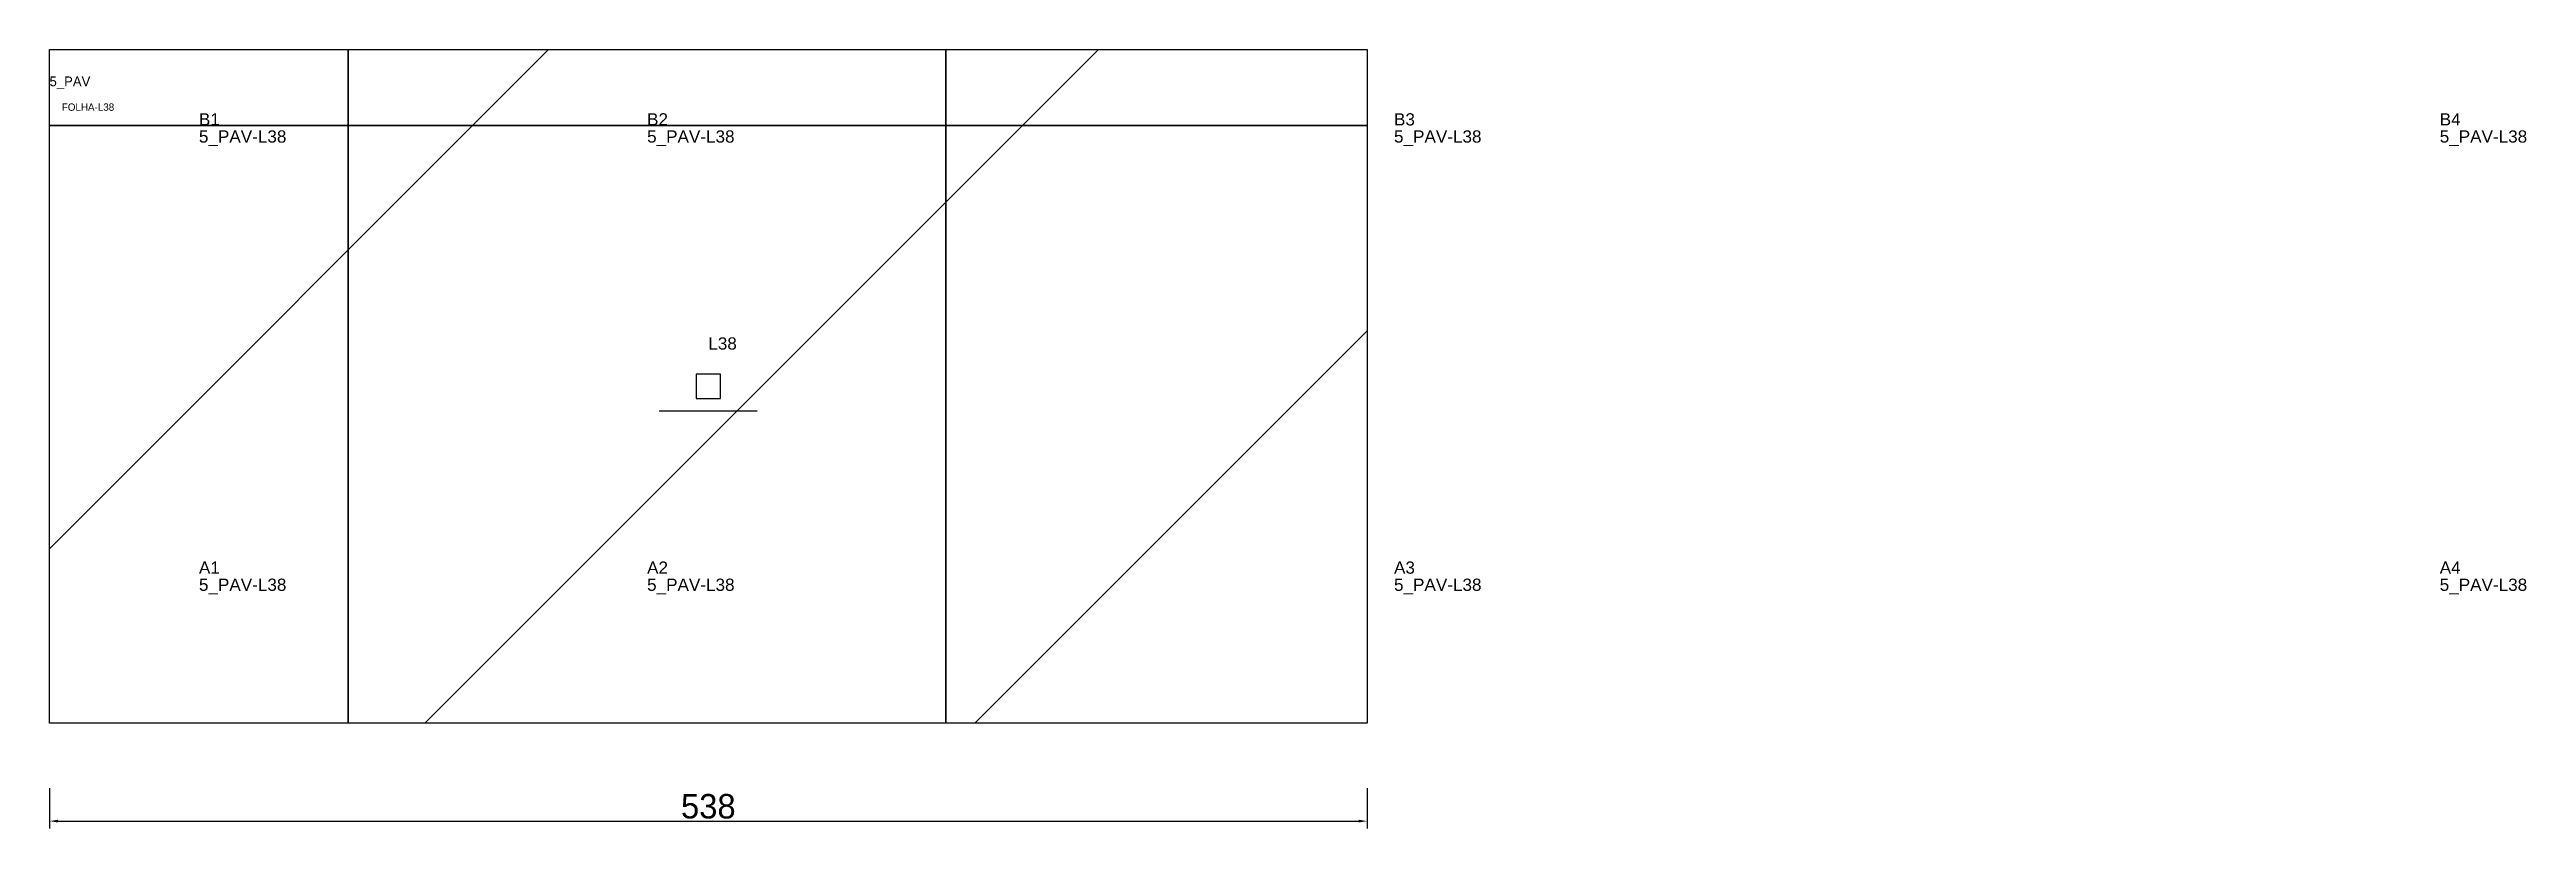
# Model space of a CAD drawing. Header units: metres. Extents: x 222 to 1234, y -117 to 202.
import ezdxf

# ---------------------------------------------------------------- set-up
doc = ezdxf.new("R2010")
doc.units = ezdxf.units.M
for name, color, linetype in [('3', 3, 'CONTINUOUS'), ('AUX00', 7, 'CONTINUOUS'), ('COTA', 241, 'CONTINUOUS'), ('FOLHA', 255, 'CONTINUOUS'), ('Hachura', 251, 'CONTINUOUS'), ('NOMENCLATURA', 7, 'CONTINUOUS'), ('Nível', 160, 'CONTINUOUS'), ('Painéis', 200, 'CONTINUOUS'), ('Pilares', 5, 'CONTINUOUS'), ('SARR_2.2x7', 40, 'CONTINUOUS')]:
    doc.layers.add(name, color=color, linetype=linetype)
doc.styles.add('ARIAL', font='Arial.ttf')
doc.styles.add('STR_STANDARD', font='arial.ttf')
doc.dimstyles.new('EZ DXF', dxfattribs={"dimtxt": 10, "dimasz": 3.5, "dimexe": 3, "dimexo": 1.5, "dimgap": 1, "dimtad": 1, "dimdec": 1, "dimdsep": 46, "dimcen": 2.5, "dimazin": 3, "dimtfac": 1, "dimtmove": 0, "dimatfit": 3})

msp = doc.modelspace()

# ---------------------------------------------------------------- hatches: boundary and pattern name
at = {"layer": 'Hachura'}
h = msp.add_hatch(dxfattribs=at)
h.set_pattern_fill('ANSI31', scale=50)
h.paths.add_polyline_path([(222.2, 201.5), (760.200022, 201.5), (760.200022, -73.5), (222.2, -73.5)])
h = msp.add_hatch(dxfattribs=at)
h.set_pattern_fill('ANSI31', scale=50)
h.paths.add_polyline_path([(222.2, 201.5), (760.200022, 201.5), (760.200022, -73.5), (222.2, -73.5)])

# ---------------------------------------------------------------- linework, layer by layer
at = {"layer": '3'}
for points in [[(344.2, -73.5), (344.2, 201.5)], [(344.2, -73.5), (344.2, 201.5)], [(588.2, -73.5), (588.2, 201.5)], [(588.2, -73.5), (588.2, 201.5)], [(222.2, 170.5), (760.200022, 170.5)], [(222.2, 170.5), (760.200022, 170.5)]]:
    msp.add_lwpolyline(points, close=True, dxfattribs=at)
at = {"layer": 'Painéis', "color": 200}
for p, q in [((222.2, 201.5), (760.200022, 201.5)), ((222.2, -73.5), (222.2, 201.5)), ((222.2, 201.5), (760.200022, 201.5)), ((222.2, -73.5), (222.2, 201.5)), ((760.200022, 201.5), (760.200022, -73.5)), ((760.200022, 201.5), (760.200022, -73.5)), ((760.200022, -73.5), (222.2, -73.5)), ((760.200022, -73.5), (222.2, -73.5))]:
    msp.add_line(p, q, dxfattribs=at)
at = {"layer": 'Pilares'}
msp.add_lwpolyline([(486.200011, 59), (496.200011, 59), (496.200011, 69), (486.200011, 69)], close=True, dxfattribs=at)
msp.add_lwpolyline([(486.200011, 59), (496.200011, 59), (496.200011, 69), (486.200011, 69)], close=True, dxfattribs=at)
at = {"layer": 'SARR_2.2x7'}
msp.add_line((471.200011, 54), (511.200011, 54), dxfattribs=at)
msp.add_line((471.200011, 54), (511.200011, 54), dxfattribs=at)

# ---------------------------------------------------------------- texts
at = {"layer": '3', "style": 'STR_STANDARD'}
for s, p in [('B1', (283.2, 170.5)), ('B1', (283.2, 170.5)), ('B2', (466.2, 170.5)), ('B2', (466.2, 170.5)), ('B3', (771.2, 170.5)), ('B3', (771.2, 170.5)), ('B4', (1198.2, 170.5)), ('B4', (1198.2, 170.5)), ('A1', (283.2, -12.5)), ('A1', (283.2, -12.5)), ('A2', (466.2, -12.5)), ('A2', (466.2, -12.5)), ('A3', (771.2, -12.5)), ('A3', (771.2, -12.5)), ('A4', (1198.2, -12.5)), ('A4', (1198.2, -12.5))]:
    msp.add_text(s, height=5, dxfattribs=at).set_placement(p)
at = {"layer": 'AUX00', "style": 'STR_STANDARD'}
for p in [(283.2, 163.5), (283.2, 163.5), (466.2, 163.5), (466.2, 163.5), (771.2, 163.5), (771.2, 163.5), (1198.2, 163.5), (1198.2, 163.5), (283.2, -19.5), (283.2, -19.5), (466.2, -19.5), (466.2, -19.5), (771.2, -19.5), (771.2, -19.5), (1198.2, -19.5), (1198.2, -19.5)]:
    msp.add_text('5_PAV-L38', height=5, dxfattribs=at).set_placement(p)
at = {"layer": 'FOLHA'}
msp.add_text('FOLHA-L38', height=3, dxfattribs=at).set_placement((227.2, 176.5))
msp.add_text('FOLHA-L38', height=3, dxfattribs=at).set_placement((227.2, 176.5))
at = {"layer": 'NOMENCLATURA', "insert": (491.200011, 84), "char_height": 5, "attachment_point": 1, "style": 'ARIAL'}
msp.add_mtext('L38', dxfattribs=at)
msp.add_mtext('L38', dxfattribs=at)
at = {"layer": 'Nível'}
msp.add_text('5_PAV', height=4, dxfattribs=at).set_placement((222.2, 186.5))
msp.add_text('5_PAV', height=4, dxfattribs=at).set_placement((222.2, 186.5))

# ---------------------------------------------------------------- dimensions: what is measured, and where the dimension line sits
at = {"layer": 'COTA'}
msp.add_linear_dim(base=(222.2, -113.5), p1=(222.2, -98.5), p2=(760.200022, -98.5), dimstyle='EZ DXF', dxfattribs=at).render()
msp.add_linear_dim(base=(222.2, -113.5), p1=(222.2, -98.5), p2=(760.200022, -98.5), dimstyle='EZ DXF', dxfattribs=at).render()

doc.saveas('drawing.dxf')
